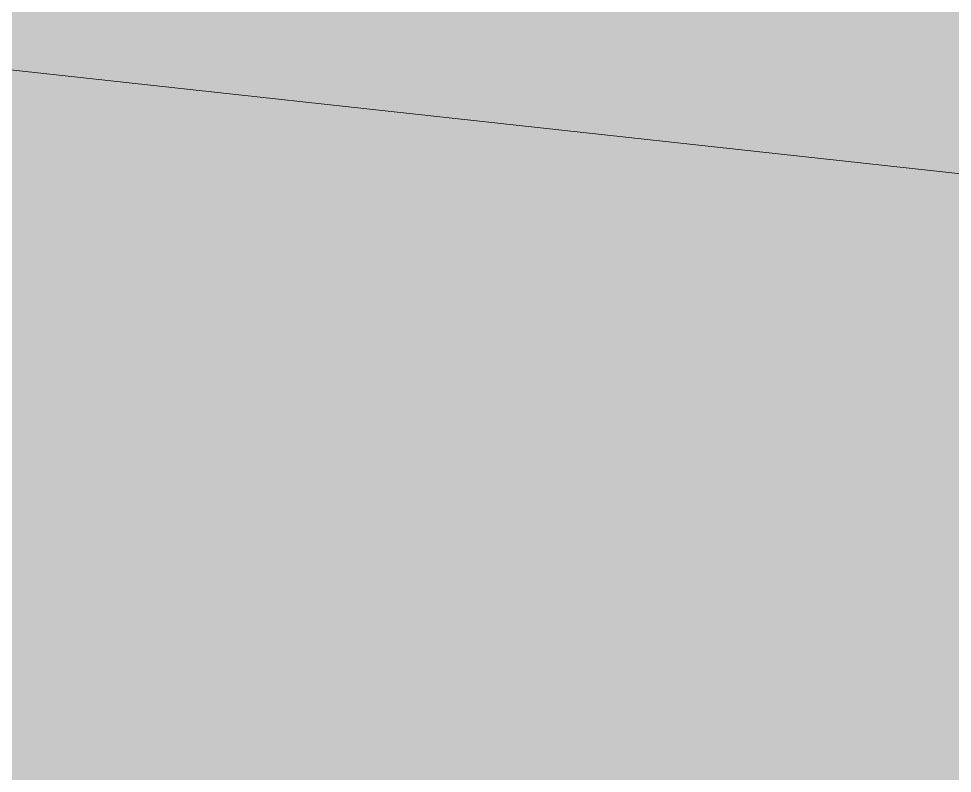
# Model space of a CAD drawing. Extents: x 306008 to 307050, y 9156110 to 9156581.
# Drawn here: x 306120.6349 to 306120.7379, y 9156363.9212 to 9156364.0044 of the extents above; entities that cross this region are included whole.
import ezdxf

# ---------------------------------------------------------------- set-up
doc = ezdxf.new("R2010")
doc.units = 0
doc.linetypes.add('DASHED', pattern=[1.524, 1.27, -0.254])
for name, color, linetype in [('D32_BANGUNAN_DIHAPUS_TUTUP', 7, 'Continuous'), ('D32_JLN_JALUR_SEPEDA', 7, 'Continuous'), ('D32_JLN_SALURAN_TERTUTUP', 7, 'Continuous')]:
    doc.layers.add(name, color=color, linetype=linetype)

msp = doc.modelspace()

# ---------------------------------------------------------------- hatches: boundary and pattern name
at = {"layer": 'D32_BANGUNAN_DIHAPUS_TUTUP', "true_color": 0xe0ded9}
h = msp.add_hatch(color=7, dxfattribs=at)
h.dxf.hatch_style = 1
h.paths.add_polyline_path([(306131.39468, 9156360.26533), (306131.38735, 9156360.23177), (306131.37676, 9156360.1991), (306131.36302, 9156360.16762), (306131.34626, 9156360.13764), (306131.32664, 9156360.10944), (306131.30436, 9156360.08331), (306131.27962, 9156360.05948), (306131.25266, 9156360.0382), (306131.22375, 9156360.01966), (306131.19316, 9156360.00404), (306131.16118, 9156359.9915), (306131.12813, 9156359.98215), (306131.09433, 9156359.97608), (306131.06009, 9156359.97336), (306131.02575, 9156359.97401), (306115.46825, 9156361.03231), (306115.43264, 9156361.03657), (306115.39766, 9156361.04445), (306115.36367, 9156361.05588), (306115.33103, 9156361.07071), (306115.30007, 9156361.08882), (306115.27113, 9156361.10999), (306115.24451, 9156361.13401), (306114.09451, 9156362.28401), (306114.07219, 9156362.30855), (306114.0523, 9156362.3351), (306114.03501, 9156362.36341), (306114.02047, 9156362.39322), (306114.00883, 9156362.42428), (306114.00017, 9156362.45631), (306113.99459, 9156362.48901), (306113.99213, 9156362.52209), (306113.99281, 9156362.55525), (306114.42711, 9156368.94055), (306114.43112, 9156368.97466), (306114.43845, 9156369.00822), (306114.44904, 9156369.04089), (306114.46278, 9156369.07237), (306114.47954, 9156369.10235), (306114.49915, 9156369.13055), (306114.52144, 9156369.15669), (306114.54618, 9156369.18051), (306114.57313, 9156369.2018), (306114.60205, 9156369.22034), (306114.63264, 9156369.23596), (306114.66461, 9156369.2485), (306114.69766, 9156369.25785), (306114.73147, 9156369.26392), (306114.76571, 9156369.26664), (306114.80005, 9156369.26599), (306130.35775, 9156368.20779), (306130.39336, 9156368.20353), (306130.42834, 9156368.19565), (306130.46233, 9156368.18423), (306130.49497, 9156368.16939), (306130.52593, 9156368.15128), (306130.55487, 9156368.13011), (306130.58149, 9156368.10609), (306131.73149, 9156366.95609), (306131.75381, 9156366.93155), (306131.7737, 9156366.905), (306131.79099, 9156366.87669), (306131.80553, 9156366.84687), (306131.81718, 9156366.81581), (306131.82583, 9156366.78379), (306131.83141, 9156366.75109), (306131.83387, 9156366.718), (306131.83319, 9156366.68484), (306131.39869, 9156360.29944)])
at = {"layer": 'D32_JLN_JALUR_SEPEDA', "true_color": 0xc4d696}
h = msp.add_hatch(color=7, dxfattribs=at)
h.dxf.hatch_style = 1
h.paths.add_polyline_path([(306112.60298, 9156366.16524), (306112.34978, 9156366.31692), (306112.1143, 9156366.49485), (306108.45742, 9156369.57988), (306108.28683, 9156369.73654), (306108.13004, 9156369.90701), (306107.98814, 9156370.09007), (306104.48006, 9156375.03238), (306104.36525, 9156375.20796), (306104.26415, 9156375.39178), (306086.45979, 9156410.91016), (306086.38159, 9156411.08039), (306072.30545, 9156444.6983), (306072.2719, 9156444.78227), (306062.58078, 9156470.24683), (306062.5276, 9156470.40001), (306056.15695, 9156490.65874), (306056.1065, 9156490.84079), (306048.37072, 9156523.0134), (306035.09385, 9156560.1561), (306034.99788, 9156560.48962), (306033.15967, 9156568.82669), (306033.16447, 9156568.81389), (306033.2921, 9156568.431), (306033.29218, 9156568.43078), (306033.2985, 9156568.41252), (306033.29864, 9156568.41211), (306033.30434, 9156568.39674), (306033.30442, 9156568.39654), (306033.48558, 9156567.92396), (306033.53026, 9156567.7992), (306033.66907, 9156567.38277), (306033.66919, 9156567.38242), (306033.67912, 9156567.35439), (306033.67937, 9156567.35372), (306033.68973, 9156567.32752), (306033.68987, 9156567.32718), (306033.83615, 9156566.97628), (306033.93365, 9156566.70664), (306034.05373, 9156566.31711), (306034.05381, 9156566.31686), (306034.06081, 9156566.29515), (306034.06096, 9156566.2947), (306034.06651, 9156566.27882), (306034.06659, 9156566.2786), (306049.44984, 9156523.84741), (306049.4501, 9156523.84673), (306049.47752, 9156523.77893), (306049.47801, 9156523.77782), (306049.48586, 9156523.76136), (306049.57689, 9156523.54299), (306049.57773, 9156523.54123), (306049.57873, 9156523.53957), (306049.57988, 9156523.538), (306049.5809, 9156523.53688), (306049.60593, 9156523.47399), (306049.60606, 9156523.47368), (306049.73357, 9156523.16831), (306049.85955, 9156522.80127), (306049.91882, 9156522.58344), (306049.94734, 9156522.46991), (306058.05845, 9156487.27779), (306058.05849, 9156487.27762), (306058.06466, 9156487.25193), (306058.0647, 9156487.25175), (306058.16556, 9156486.84685), (306058.20514, 9156486.66369), (306058.26472, 9156486.33897), (306058.26484, 9156486.33836), (306058.27722, 9156486.281), (306058.27748, 9156486.27995), (306058.2842, 9156486.25538), (306058.28433, 9156486.25492), (306058.36023, 9156486.00115), (306058.42829, 9156485.72707), (306058.48005, 9156485.46658), (306058.4801, 9156485.46632), (306058.48482, 9156485.44409), (306058.48493, 9156485.44361), (306058.48903, 9156485.4264), (306058.48909, 9156485.42616), (306058.53076, 9156485.26024), (306058.59214, 9156484.94512), (306058.60584, 9156484.84687), (306058.60618, 9156484.84508), (306058.62174, 9156484.77848), (306058.62211, 9156484.77714), (306058.62759, 9156484.75937), (306058.70146, 9156484.46889), (306058.73143, 9156484.26861), (306058.7316, 9156484.26767), (306058.74129, 9156484.21903), (306058.74177, 9156484.21712), (306058.76817, 9156484.13027), (306058.76851, 9156484.12926), (306058.79231, 9156484.06373), (306058.86094, 9156483.80428), (306058.9784, 9156483.26274), (306059.00984, 9156483.091), (306059.01011, 9156483.08976), (306059.12204, 9156482.64176), (306059.14916, 9156482.52295), (306059.17264, 9156482.40952), (306059.17303, 9156482.40795), (306059.17674, 9156482.39529), (306059.17692, 9156482.39471), (306059.19651, 9156482.33463), (306059.1966, 9156482.33434), (306059.20518, 9156482.30935), (306059.20537, 9156482.30881), (306059.21251, 9156482.28982), (306059.21261, 9156482.28955), (306059.67555, 9156481.108), (306059.7041, 9156481.01934), (306059.70482, 9156481.01745), (306059.70572, 9156481.01565), (306059.70679, 9156481.01394), (306059.70724, 9156481.01337), (306059.7896, 9156480.79041), (306059.79004, 9156480.7893), (306059.81616, 9156480.72976), (306059.8858, 9156480.54943), (306059.88602, 9156480.54889), (306059.92339, 9156480.46), (306059.99877, 9156480.23021), (306060.00012, 9156480.22543), (306060.00023, 9156480.22505), (306060.00865, 9156480.19747), (306060.0089, 9156480.1967), (306060.02052, 9156480.16349), (306060.02067, 9156480.16309), (306060.11659, 9156479.90655), (306060.15352, 9156479.80187), (306060.2551, 9156479.49605), (306060.25519, 9156479.49577), (306060.26216, 9156479.47576), (306060.26237, 9156479.4752), (306060.27203, 9156479.44992), (306060.27215, 9156479.44962), (306060.41465, 9156479.09387), (306060.44881, 9156479.0045), (306060.60156, 9156478.58475), (306060.76484, 9156478.13604), (306060.76492, 9156478.13583), (306060.77194, 9156478.11718), (306060.772, 9156478.11704), (306060.77367, 9156478.11268), (306060.77389, 9156478.11215), (306060.96584, 9156477.65339), (306061.00034, 9156477.56722), (306061.17159, 9156477.1194), (306061.21462, 9156476.99925), (306061.36009, 9156476.56402), (306061.36013, 9156476.56391), (306061.36173, 9156476.5592), (306061.36192, 9156476.55869), (306061.37016, 9156476.5365), (306061.37025, 9156476.53629), (306061.55203, 9156476.06399), (306061.59737, 9156475.93783), (306061.74159, 9156475.50635), (306061.74163, 9156475.50622), (306061.74351, 9156475.50074), (306061.74362, 9156475.50042), (306061.75097, 9156475.48009), (306061.75104, 9156475.47989), (306070.15223, 9156452.97677), (306070.18452, 9156452.88584), (306070.20479, 9156452.82568), (306070.20488, 9156452.82543), (306070.21174, 9156452.80592), (306070.21192, 9156452.80543), (306070.21953, 9156452.78543), (306070.21963, 9156452.78519), (306070.51229, 9156452.0464), (306070.59989, 9156451.79244), (306070.60519, 9156451.77097), (306070.60549, 9156451.7699), (306070.64974, 9156451.62557), (306070.65039, 9156451.62376), (306087.21839, 9156411.72547), (306087.21852, 9156411.72516), (306087.2293, 9156411.7004), (306087.22958, 9156411.6998), (306087.24098, 9156411.67582), (306087.24113, 9156411.67551), (306087.30728, 9156411.54232), (306087.39807, 9156411.34121), (306087.80707, 9156410.3381), (306087.80726, 9156410.33766), (306087.83825, 9156410.26663), (306087.83915, 9156410.26483), (306087.84022, 9156410.26313), (306087.84146, 9156410.26154), (306087.84285, 9156410.26009), (306087.84438, 9156410.25878), (306087.84491, 9156410.25842), (306087.87778, 9156410.19059), (306087.87795, 9156410.19026), (306087.90631, 9156410.13444), (306087.9083, 9156410.13052), (306106.60707, 9156373.19707), (306106.60721, 9156373.1968), (306106.62888, 9156373.1556), (306106.62903, 9156373.15533), (306106.84574, 9156372.75836), (306106.8958, 9156372.66259), (306107.05389, 9156372.34631), (306107.11051, 9156372.22648), (306107.24206, 9156371.93128), (306107.2422, 9156371.93099), (306107.25446, 9156371.90463), (306107.25471, 9156371.90411), (306107.26277, 9156371.88803), (306107.26289, 9156371.88778), (306107.74162, 9156370.9637), (306107.83335, 9156370.76992), (306107.88885, 9156370.6409), (306107.88973, 9156370.63912), (306107.89077, 9156370.63744), (306107.89197, 9156370.63586), (306107.99018, 9156370.52006), (306108.01996, 9156370.48438), (306108.08457, 9156370.40573), (306108.22203, 9156370.22289), (306108.22271, 9156370.22204), (306108.23078, 9156370.21244), (306108.23211, 9156370.21101), (306108.23357, 9156370.20971), (306108.24992, 9156370.19659), (306108.25055, 9156370.1961), (306108.49865, 9156370.01281), (306109.03938, 9156369.56299), (306109.1166, 9156369.4965), (306109.42367, 9156369.22282), (306109.42413, 9156369.22242), (306109.46833, 9156369.18536), (306109.46914, 9156369.18471), (306109.4876, 9156369.1708), (306109.48797, 9156369.17053), (306109.56463, 9156369.11542), (306109.75136, 9156368.96958), (306109.92593, 9156368.8094), (306109.92897, 9156368.80638), (306109.92946, 9156368.80591), (306109.93515, 9156368.80063), (306109.93664, 9156368.79938), (306109.97998, 9156368.76634), (306110.06626, 9156368.69364), (306110.06708, 9156368.69298), (306110.07898, 9156368.68398), (306110.19409, 9156368.59236), (306111.08736, 9156367.84475), (306111.26471, 9156367.68381), (306111.39091, 9156367.55972), (306111.39236, 9156367.55844), (306113.02407, 9156366.23848), (306113.17974, 9156366.1007), (306113.18125, 9156366.09949), (306113.18287, 9156366.09843), (306113.18458, 9156366.09753), (306113.18637, 9156366.0968), (306113.18697, 9156366.09662), (306113.19973, 9156366.08476), (306113.20098, 9156366.0837), (306113.22812, 9156366.06233), (306113.22969, 9156366.06122), (306113.25219, 9156366.04677), (306113.25354, 9156366.04598), (306113.31511, 9156366.01296), (306113.48054, 9156365.91732), (306113.52359, 9156365.89056), (306113.52461, 9156365.88996), (306113.56672, 9156365.86711), (306113.56726, 9156365.86683), (306113.65948, 9156365.82034), (306113.66007, 9156365.82006), (306113.67333, 9156365.81391), (306113.67473, 9156365.81333), (306113.7178, 9156365.79718), (306113.7193, 9156365.79669), (306113.74741, 9156365.78862), (306113.74804, 9156365.78844), (306113.83727, 9156365.76596), (306113.83887, 9156365.76563), (306113.87101, 9156365.76027), (306113.87267, 9156365.76007), (306113.94207, 9156365.75442), (306114.21531, 9156365.71947), (306115.33511, 9156365.52343), (306115.61542, 9156365.46032), (306115.8879, 9156365.37071), (306116.1505, 9156365.25531), (306116.40079, 9156365.1152), (306116.63645, 9156364.95167), (306116.8553, 9156364.76624), (306117.0553, 9156364.56063), (306117.16332, 9156364.42576), (306117.16397, 9156364.425), (306117.20045, 9156364.38384), (306117.20182, 9156364.38244), (306117.20333, 9156364.38118), (306117.20495, 9156364.38007), (306117.20667, 9156364.37912), (306117.20847, 9156364.37835), (306117.21034, 9156364.37776), (306117.21227, 9156364.37736), (306117.28363, 9156364.36597), (306117.2846, 9156364.36584), (306120.8557, 9156363.97445), (306120.47461, 9156363.01655), (306112.87097, 9156366.04158)])
at = {"layer": 'D32_JLN_SALURAN_TERTUTUP', "true_color": 0xc4c6c2}
h = msp.add_hatch(color=7, dxfattribs=at)
h.dxf.hatch_style = 1
h.paths.add_polyline_path([(306188.78771, 9156359.71302), (306137.74739, 9156361.64725), (306137.55192, 9156361.66165), (306117.1591, 9156363.89672), (306117.21179, 9156364.37746), (306117.21227, 9156364.37736), (306117.28363, 9156364.36597), (306117.2846, 9156364.36584), (306137.57764, 9156362.14171), (306137.578, 9156362.14167), (306137.63123, 9156362.1368), (306137.63159, 9156362.13677), (306137.73819, 9156362.12891), (306137.73855, 9156362.12889), (306137.79193, 9156362.12591), (306137.79228, 9156362.1259), (306188.79176, 9156360.19321), (306188.8254, 9156360.19175), (306323.36793, 9156353.5747), (306323.69438, 9156353.54061), (306346.31136, 9156349.91457), (306346.59085, 9156349.85593), (306346.863, 9156349.77099), (306347.12578, 9156349.66043), (306347.3768, 9156349.52527), (306347.61375, 9156349.36673), (306347.83447, 9156349.18628), (306347.83691, 9156349.18386), (306323.48216, 9156353.08851)])

# ---------------------------------------------------------------- linework, layer by layer
at = {"layer": 'D32_JLN_JALUR_SEPEDA', "lineweight": 13, "true_color": 0x6e685c}
msp.add_lwpolyline([(306116.1505, 9156365.25531), (306116.40079, 9156365.1152), (306116.63645, 9156364.95167), (306116.8553, 9156364.76624), (306117.0553, 9156364.56063), (306117.16332, 9156364.42576), (306117.16397, 9156364.425), (306117.20045, 9156364.38384), (306117.20182, 9156364.38244), (306117.20333, 9156364.38118), (306117.20495, 9156364.38007), (306117.20667, 9156364.37912), (306117.20847, 9156364.37835), (306117.21034, 9156364.37776), (306117.21227, 9156364.37736), (306117.28363, 9156364.36597), (306117.2846, 9156364.36584), (306120.8557, 9156363.97445), (306120.47461, 9156363.01655), (306112.87097, 9156366.04158)], dxfattribs=at)
at = {"layer": 'D32_JLN_SALURAN_TERTUTUP', "lineweight": 9, "true_color": 0x787876}
msp.add_lwpolyline([(306323.48216, 9156353.08851), (306188.78771, 9156359.71302), (306137.74739, 9156361.64725), (306137.55192, 9156361.66165), (306117.1591, 9156363.89672), (306117.21179, 9156364.37746), (306117.21227, 9156364.37736), (306117.28363, 9156364.36597), (306117.2846, 9156364.36584), (306137.57764, 9156362.14171), (306137.578, 9156362.14167), (306137.63123, 9156362.1368), (306137.63159, 9156362.13677), (306137.73819, 9156362.12891), (306137.73855, 9156362.12889), (306137.79193, 9156362.12591), (306137.79228, 9156362.1259), (306188.79176, 9156360.19321), (306188.8254, 9156360.19175), (306323.36793, 9156353.5747)], dxfattribs=at)
at = {"layer": 'D32_JLN_SALURAN_TERTUTUP', "linetype": 'DASHED', "lineweight": 9, "ltscale": 1.866667, "true_color": 0x6e6e6c}
msp.add_lwpolyline([(306188.78771, 9156359.71302), (306137.74739, 9156361.64725), (306137.55192, 9156361.66165), (306117.1591, 9156363.89672), (306117.21179, 9156364.37746), (306117.21227, 9156364.37736), (306117.28363, 9156364.36597), (306117.2846, 9156364.36584), (306137.57764, 9156362.14171), (306137.578, 9156362.14167), (306137.63123, 9156362.1368), (306137.63159, 9156362.13677), (306137.73819, 9156362.12891), (306137.73855, 9156362.12889), (306137.79193, 9156362.12591), (306137.79228, 9156362.1259), (306188.79176, 9156360.19321), (306188.8254, 9156360.19175), (306323.36793, 9156353.5747)], dxfattribs=at)

doc.saveas('drawing.dxf')
